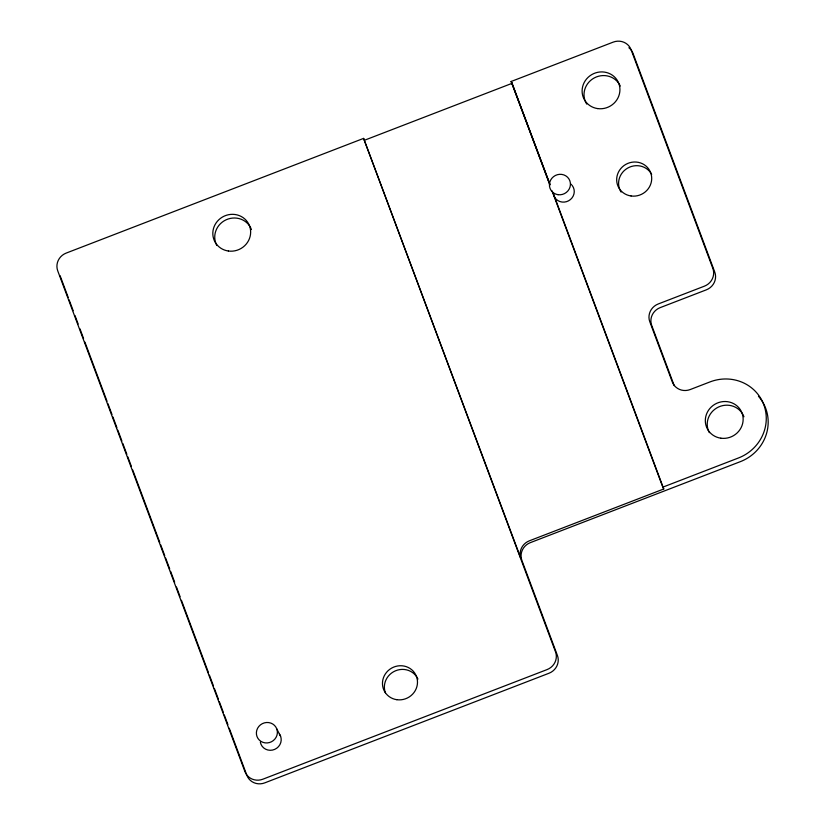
<?xml version="1.0" encoding="UTF-8"?>
<svg xmlns="http://www.w3.org/2000/svg" width="825" height="825" viewBox="0 0 825 825"><rect width="100%" height="100%" fill="white"/><g stroke="black" fill="none" stroke-linecap="round" stroke-linejoin="round"><path stroke-width="1.24" d="M363.588 138.394L66.186 253.089A14.138 13.53 -27.5 0 0 57.74 270.858L244.932 771.602A14.138 13.53 -27.5 0 0 262.866 779.202L547.068 669.591A14.138 13.53 -27.5 0 0 555.514 651.822L363.588 138.394L520.926 558.577A14.138 13.53 -27.5 0 1 529.372 540.818L663.764 488.988L553.193 193.184M364.537 140.229L512.119 83.315L550.028 184.728M552.059 190.895L662.815 487.152L738.447 457.978A42.426 40.58 -27.5 0 0 763.795 404.693A42.426 40.58 -27.5 0 0 710.016 381.913L690.226 389.544A14.138 13.53 -27.5 0 1 672.303 381.954L649.791 321.74A14.149 13.53 -27.5 0 1 658.237 303.971L704.406 286.172A14.149 13.53 -27.5 0 0 712.852 268.403L631.104 49.727A14.149 13.53 -27.5 0 0 613.171 42.137L511.16 81.479L549.811 184.882M512.119 83.315L511.16 81.479L549.656 183.501M662.815 487.152L663.764 488.988M276.777 728.908A10.612 10.147 -27.5 0 1 265.021 742.861A10.612 10.147 -27.5 0 1 258.864 726.392A10.612 10.147 -27.5 0 1 276.777 728.908L280.593 736.24M674.211 385.626L651.698 325.401A14.149 13.53 -27.5 0 1 660.155 307.642L706.313 289.843A14.149 13.53 -27.5 0 0 714.759 272.075L633.012 53.388A14.149 13.53 -27.5 0 0 628.877 47.737M60.101 275.725L68.217 297.443M69.125 299.857L73.177 310.716M74.982 315.552L78.148 323.998M79.953 328.824L83.552 338.477M84.913 342.097L107.013 401.218M107.91 403.631L111.973 414.49M112.881 416.903L116.933 427.762M117.841 430.176L121.894 441.035M122.801 443.448L126.864 454.307M127.762 456.72L131.371 466.373M132.722 469.992L159.792 542.396M160.689 544.809L164.752 555.668M165.65 558.082L169.713 568.941M170.61 571.354L174.673 582.213M176.478 587.039L180.087 596.692M181.438 600.311L208.498 672.715M209.406 675.128L213.469 685.988M214.366 688.401L218.429 699.26M219.326 701.673L223.389 712.532M224.287 714.945L227.896 724.597M229.247 728.217L246.84 775.273A14.138 13.53 -27.5 0 0 264.773 782.863L548.976 673.252A14.138 13.53 -27.5 0 0 557.422 655.493L521.885 560.412A14.138 13.53 -27.5 0 1 530.331 542.644L740.355 461.649A42.426 40.58 -27.5 0 0 758.464 396.278M553.276 193.112L553.864 195.7A10.612 10.147 -27.5 0 0 568.569 200.815A10.612 10.147 -27.5 0 0 572.385 185.738M570.539 183.831A10.612 10.147 -27.5 0 1 571.828 185.047M279.335 733.91A10.612 10.147 -27.5 0 1 274.684 749.389A10.612 10.147 -27.5 0 1 260.349 742.16M586.709 104.084A19.099 18.263 -27.5 0 1 594.258 77.932A19.099 18.263 -27.5 0 1 620.276 86.037M621.091 192.081A17.676 16.902 -27.5 0 1 627.567 168.145A17.676 16.902 -27.5 0 1 651.667 174.374M216.831 245.468A19.099 18.263 -27.5 0 1 226.102 219.801A19.099 18.263 -27.5 0 1 251.45 229.556M385.399 692.825A17.676 16.902 -27.5 0 1 395.423 670.838A17.676 16.902 -27.5 0 1 417.945 679.088M709.325 432.661A19.099 18.263 -27.5 0 1 718.596 406.983A19.099 18.263 -27.5 0 1 743.944 416.749M597.651 108.591A19.099 18.263 -27.5 0 0 618.822 83.469A19.099 18.263 -27.5 0 0 586.575 78.953A19.099 18.263 -27.5 0 0 597.651 108.591M631.073 195.979A17.676 16.902 -27.5 0 0 650.678 172.724A17.676 16.902 -27.5 0 0 620.812 168.537A17.676 16.902 -27.5 0 0 631.073 195.979M720.864 438.199A19.099 18.263 -27.5 0 0 742.036 413.077A19.099 18.263 -27.5 0 0 709.789 408.561A19.099 18.263 -27.5 0 0 720.864 438.199M396.866 699.703A17.676 16.902 -27.5 0 0 416.46 676.448A17.676 16.902 -27.5 0 0 386.605 672.262A17.676 16.902 -27.5 0 0 396.866 699.703M228.381 251.017A19.099 18.263 -27.5 0 0 249.542 225.895A19.099 18.263 -27.5 0 0 217.295 221.368A19.099 18.263 -27.5 0 0 228.381 251.017M558.061 194.69A10.612 10.147 -27.5 0 0 569.827 180.737A10.612 10.147 -27.5 0 0 551.904 178.221A10.612 10.147 -27.5 0 0 558.061 194.69"/></g></svg>
